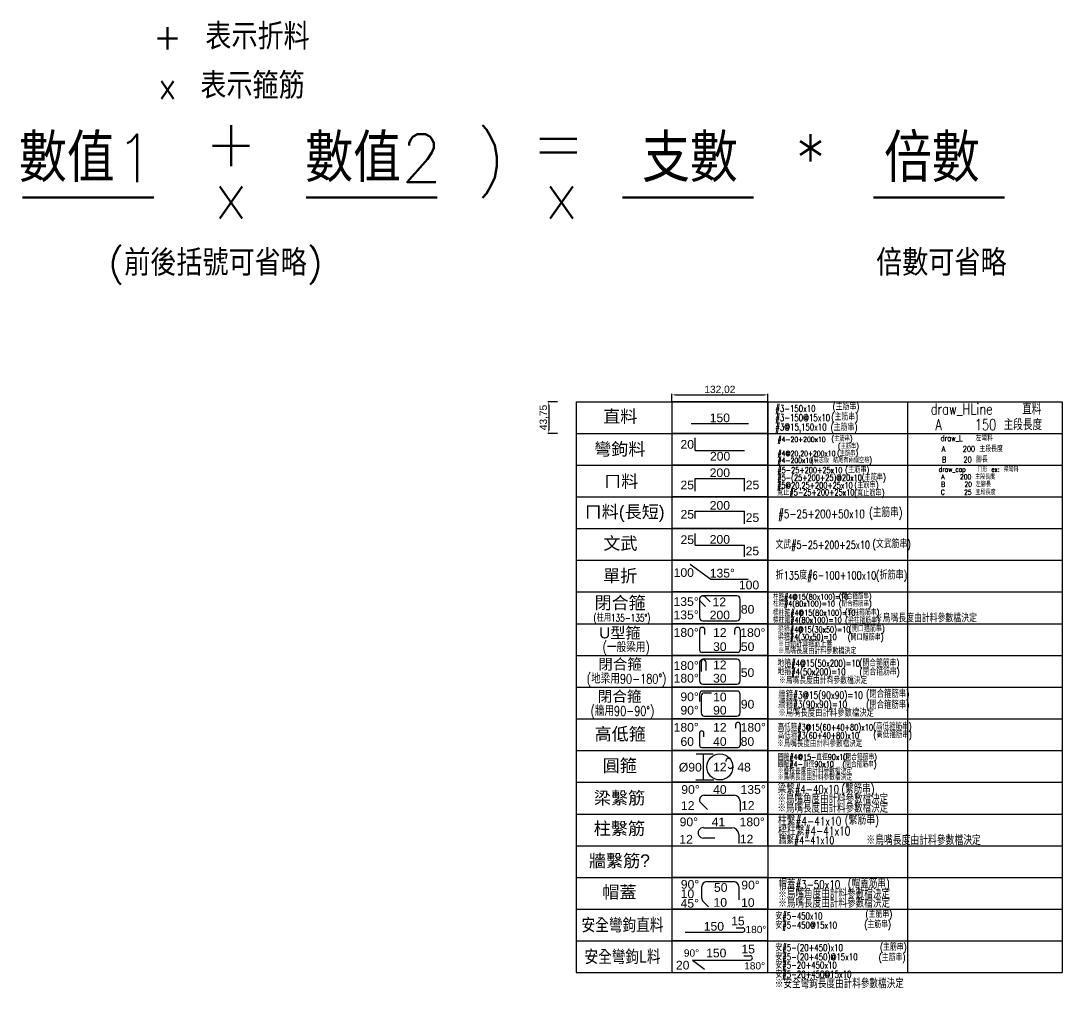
# Model space of a CAD drawing. Header units: centimetres. Extents: x 5610 to 9713, y -3338 to -105.
# Drawn here: x 7437 to 8873, y -1440 to -105 of the extents above; entities that cross this region are included whole.
import ezdxf
from ezdxf.enums import TextEntityAlignment as Align

# ---------------------------------------------------------------- set-up
doc = ezdxf.new("R2010")
doc.units = ezdxf.units.CM
for name, color, linetype in [('-取料', 31, 'Continuous'), ('1', 1, 'Continuous'), ('備註', 3, 'Continuous')]:
    doc.layers.add(name, color=color, linetype=linetype)
doc.styles.get("Standard").update_dxf_attribs({"font": 'arial.ttf'})
doc.styles.add('txt', font='txt.shx', dxfattribs={"height": 0.2, "bigfont": 'chineset.shx'})
doc.dimstyles.new('ISO-25', dxfattribs={"dimtxt": 2.5, "dimasz": 2.5, "dimexe": 1.25, "dimexo": 0.625, "dimtad": 1, "dimtxsty": 'Standard', "dimcen": 2.5, "dimadec": 0, "dimazin": 0, "dimtfac": 1, "dimtmove": 0, "dimatfit": 3, "dimfxl": 1, "dimarcsym": 0})

# ---------------------------------------------------------------- blocks, each defined once
blk = doc.blocks.new('*D33')
at = {"layer": '1', "color": 0, "lineweight": -2, "transparency": 16777216}
for p, q in [((8177.3, -630.7), (8163.9, -630.7)), ((8165.2, -635.7), (8165.2, -669.4)), ((8177.3, -674.4), (8163.9, -674.4))]:
    blk.add_line(p, q, dxfattribs=at)
at = {"layer": '1', "color": 0, "transparency": 16777216}
for points in [[(8164.3, -635.7), (8166, -635.7), (8165.2, -630.7)], [(8164.3, -669.4), (8166, -669.4), (8165.2, -674.4)]]:
    blk.add_solid(points, dxfattribs=at)
at = {"layer": 'Defpoints', "color": 0, "transparency": 16777216}
for p in [(8177.9, -630.7), (8165.2, -674.4), (8177.9, -674.4)]:
    blk.add_point(p, dxfattribs=at)
at = {"layer": '1', "color": 0, "transparency": 16777216, "insert": (8158.5, -652.5), "char_height": 10, "attachment_point": 5, "rotation": 90}
blk.add_mtext('43,75', dxfattribs=at)
blk = doc.blocks.new('*D34')
at = {"layer": '1', "color": 0, "lineweight": -2, "transparency": 16777216}
for p, q in [((8335.1, -630.6), (8335.1, -620)), ((8340.1, -621.3), (8462.2, -621.3)), ((8467.2, -630.6), (8467.2, -620))]:
    blk.add_line(p, q, dxfattribs=at)
at = {"layer": '1', "color": 0, "transparency": 16777216}
for points in [[(8340.1, -620.4), (8340.1, -622.1), (8335.1, -621.3)], [(8462.2, -620.4), (8462.2, -622.1), (8467.2, -621.3)]]:
    blk.add_solid(points, dxfattribs=at)
at = {"layer": 'Defpoints', "color": 0, "transparency": 16777216}
for p in [(8335.1, -631.2), (8467.2, -621.3), (8467.2, -631.2)]:
    blk.add_point(p, dxfattribs=at)
at = {"layer": '1', "color": 0, "transparency": 16777216, "insert": (8401.2, -614.6), "char_height": 10, "attachment_point": 5}
blk.add_mtext('132,02', dxfattribs=at)
blk = doc.blocks.new('draw_rebar_double_fold')
at = {"layer": '1', "color": 1, "lineweight": 30}
for p, q in [((0, 0), (0, 17.5)), ((0, 17.5), (68.5, 17.5)), ((68.5, 0), (68.5, 17.5))]:
    blk.add_line(p, q, dxfattribs=at)
at = {"layer": '1', "color": 2}
blk.add_attdef('B', text='', height=12, dxfattribs=at).set_placement((34.3, 19.5), align=Align.CENTER)
blk.add_attdef('A', text='', height=12, dxfattribs=at).set_placement((-1.4, 2.6), align=Align.RIGHT)
blk.add_attdef('C', (70, 2.7), '', height=12, dxfattribs=at)
blk = doc.blocks.new('draw_rebar_double_fold_uneven')
at = {"color": 1, "lineweight": 30}
for p, q in [((0, 0), (0, 10.2)), ((0, 10.2), (68.5, 10.2)), ((68.5, -7.2), (68.5, 10.2))]:
    blk.add_line(p, q, dxfattribs=at)
at = {"color": 2}
blk.add_attdef('B', text='', height=12, dxfattribs=at).set_placement((34.3, 12.2), align=Align.CENTER)
blk.add_attdef('A', text='', height=12, dxfattribs=at).set_placement((-1.3, -0.1), align=Align.RIGHT)
blk.add_attdef('C', (69.9, -4.7), '', height=12, dxfattribs=at)
blk = doc.blocks.new('draw_rebar_main')
at = {"layer": '1', "color": 1, "lineweight": 30}
blk.add_line((0, 0), (79.4, 0), dxfattribs=at)
at = {"layer": '1', "color": 2}
blk.add_attdef('A', text='', height=12, dxfattribs=at).set_placement((39.7, 2), align=Align.CENTER)
blk = doc.blocks.new('draw_rebar_single_fold')
at = {"layer": '1', "color": 1, "lineweight": 30}
for q in [(0, 17.3), (68.5, 0)]:
    blk.add_line((0, 0), q, dxfattribs=at)
at = {"layer": '1', "color": 2}
blk.add_attdef('A', text='', height=12, dxfattribs=at).set_placement((-1.4, 2.5), align=Align.RIGHT)
blk.add_attdef('B', text='', height=12, dxfattribs=at).set_placement((34.6, -13.9), align=Align.CENTER)
blk = doc.blocks.new('draw_rebar_single_fold_135')
at = {"layer": '1', "color": 1, "lineweight": 30}
for p, q in [((-28.4, 20.3), (0, 0)), ((0, 0), (51.6, 0))]:
    blk.add_line(p, q, dxfattribs=at)
at = {"color": 2}
blk.add_attdef('A', text='', height=12, dxfattribs=at).set_placement((-23.3, 2.9), align=Align.RIGHT)
blk.add_attdef('C', (-1.5, 2.1), '', height=12, dxfattribs=at)
blk.add_attdef('B', text='', height=12, dxfattribs=at).set_placement((52.7, -14.2), align=Align.CENTER)
blk = doc.blocks.new('draw_rebar_double_fold_wenwu')
at = {"layer": '1', "color": 1, "lineweight": 30}
for p, q in [((0, 0), (0, 16.1)), ((0, 0), (68.5, 0)), ((68.5, -16), (68.5, 0))]:
    blk.add_line(p, q, dxfattribs=at)
at = {"color": 2}
blk.add_attdef('A', text='', height=12, dxfattribs=at).set_placement((-1.3, 1.6), align=Align.RIGHT)
blk.add_attdef('B', text='', height=12, dxfattribs=at).set_placement((34.3, 2), align=Align.CENTER)
blk.add_attdef('C', (69.8, -14), '', height=12, dxfattribs=at)
blk = doc.blocks.new('draw_rebar_hoop_wall')
at = {"color": 1, "lineweight": 30}
for p, q in [((-3.9, 33.1), (-3.9, 23.1)), ((-1.8, 30.7), (-1.7, 7.6)), ((47.6, 37.6), (0.6, 37.6)), ((2.7, 35.2), (12.7, 35.2)), ((52.1, 7.5), (52.1, 33.1)), ((2.8, 3.1), (47.6, 3))]:
    blk.add_line(p, q, dxfattribs=at)
for centre, start, end in [((0.6, 33.1), 90, 180), ((2.7, 30.7), 90, 180), ((47.6, 33.1), 0, 90), ((2.8, 7.6), 180, 270), ((47.6, 7.5), 270, 0)]:
    blk.add_arc(centre, 4.5, start, end, dxfattribs=at)
at = {"color": 2}
for tag, p in [('D', (-5, 23.7)), ('E', (-4.9, 5.1))]:
    blk.add_attdef(tag, text='', height=12, dxfattribs=at).set_placement(p, align=Align.RIGHT)
for tag, p in [('C', (24.1, 23.4)), ('A', (24.1, 5.1))]:
    blk.add_attdef(tag, text='', height=12, dxfattribs=at).set_placement(p, align=Align.CENTER)
blk.add_attdef('B', (53, 13.4), '', height=12, dxfattribs=at)
blk = doc.blocks.new('draw_rebar_hoop_hi_low')
at = {"color": 1, "lineweight": 30}
for p, q in [((48.8, 25.6), (48.8, 30.6)), ((54.8, 30.6), (54.8, 2.1)), ((-1.2, 18.8), (-1.2, 2.1)), ((4.8, 13.8), (4.8, 18.8)), ((1.8, -0.9), (51.8, -0.9))]:
    blk.add_line(p, q, dxfattribs=at)
for centre, start, end in [((51.8, 30.6), 0, 180), ((1.8, 18.8), 0, 180), ((1.8, 2.1), 180, 270), ((51.8, 2.1), 270, 0)]:
    blk.add_arc(centre, 3, start, end, dxfattribs=at)
at = {"color": 2}
for tag, p in [('E', (-2.3, 20.7)), ('B', (-8.9, 1.1))]:
    blk.add_attdef(tag, text='', height=12, dxfattribs=at).set_placement(p, align=Align.RIGHT)
for tag, p in [('D', (26.8, 20.7)), ('A', (26.8, 1.1))]:
    blk.add_attdef(tag, text='', height=12, dxfattribs=at).set_placement(p, align=Align.CENTER)
for tag, p in [('F', (55.5, 20.7)), ('C', (55.5, 1.1))]:
    blk.add_attdef(tag, p, '', height=12, dxfattribs=at)
blk = doc.blocks.new('draw_rebar_hoop_circle')
at = {"color": 255}
for p, q in [((-32.6, 18), (-9, 18)), ((-22.9, 18), (-22.9, -18)), ((-32.9, -18), (-8.4, -18))]:
    blk.add_line(p, q, dxfattribs=at)
at = {"color": 1, "lineweight": 30}
blk.add_circle((0, 0), 18, dxfattribs=at)
at = {"layer": '1', "color": 1, "lineweight": 30}
for centre, radius, start, end in [((11.8, 8.3), 3.55, 46.0014, 192.7257), ((14.5, 1.5), 3.47, 205.9059, 357.521)]:
    blk.add_arc(centre, radius, start, end, dxfattribs=at)
at = {"color": 2}
blk.add_attdef('A', text='', height=12, dxfattribs=at).set_placement((-24.9, -6.4), align=Align.RIGHT)
blk.add_attdef('C', text='', height=12, dxfattribs=at).set_placement((0, 0), align=Align.MIDDLE)
blk.add_attdef('B', (24.1, -6.3), '', height=12, dxfattribs=at)
blk = doc.blocks.new('draw_rebar_tie_90_135')
at = {"color": 1, "lineweight": 30}
for p, q in [((6.1, 20.2), (47.4, 20.2)), ((10.6, 0.8), (0.2, 11.2)), ((55.8, 11.9), (55.8, -2.1))]:
    blk.add_line(p, q, dxfattribs=at)
for centre, radius, start, end in [((6.3, 13.6), 6.59, 92.0123, 201.8732), ((47.4, 11.9), 8.32, 0, 90)]:
    blk.add_arc(centre, radius, start, end, dxfattribs=at)
at = {"color": 2}
for tag, p in [('D', (-0.1, 22.2)), ('B', (-7.2, 0.1))]:
    blk.add_attdef(tag, text='', height=12, dxfattribs=at).set_placement(p, align=Align.RIGHT)
blk.add_attdef('A', text='', height=12, dxfattribs=at).set_placement((27.8, 22.2), align=Align.CENTER)
for tag, p in [('E', (56.3, 22.2)), ('C', (57, 0.2))]:
    blk.add_attdef(tag, p, '', height=12, dxfattribs=at)
blk = doc.blocks.new('draw_rebar_hoop_U')
at = {"color": 1, "lineweight": 30}
for p, q in [((-1.1, 29.7), (-1.1, 2.6)), ((6.3, 23.5), (6.3, 29.7)), ((47.5, 23.5), (47.5, 29.7)), ((54.9, 29.7), (54.9, 2.6)), ((51.2, -1.1), (2.6, -1.1))]:
    blk.add_line(p, q, dxfattribs=at)
for centre, start, end in [((2.6, 29.7), 0, 180), ((51.2, 29.7), 0, 180), ((2.6, 2.6), 180, 270), ((51.2, 2.6), 270, 0)]:
    blk.add_arc(centre, 3.7, start, end, dxfattribs=at)
at = {"color": 2}
blk.add_attdef('D', text='', height=12, dxfattribs=at).set_placement((-2.2, 20.3), align=Align.RIGHT)
for tag, p in [('C', (26.9, 20.3)), ('A', (26.9, 0.8))]:
    blk.add_attdef(tag, text='', height=12, dxfattribs=at).set_placement(p, align=Align.CENTER)
for tag, p in [('E', (55.1, 20.1)), ('B', (55.9, 0.8))]:
    blk.add_attdef(tag, p, '', height=12, dxfattribs=at)
blk = doc.blocks.new('draw_rebar_hoop_ground')
at = {"color": 1, "lineweight": 30}
for p, q in [((50.2, 33), (5.5, 33.2)), ((-1.3, 27.5), (-1.3, 3.2)), ((1, 28.6), (1, 16.2)), ((7.7, 17.5), (7.7, 27.5)), ((54.7, 3.2), (54.7, 28.5)), ((3.1, -1.3), (50.2, -1.3))]:
    blk.add_line(p, q, dxfattribs=at)
for centre, radius, start, end in [((3.2, 28), 4.53, 353.3773, 186.6227), ((5.5, 28.7), 4.52, 90.2606, 181.0243), ((50.2, 28.5), 4.5, 0, 90), ((3.2, 3.2), 4.5, 180, 270), ((50.2, 3.2), 4.5, 270, 0)]:
    blk.add_arc(centre, radius, start, end, dxfattribs=at)
at = {"color": 2}
for tag, p in [('D', (-2.4, 18.2)), ('E', (-2.4, 0.7))]:
    blk.add_attdef(tag, text='', height=12, dxfattribs=at).set_placement(p, align=Align.RIGHT)
for tag, p in [('C', (26.7, 19.1)), ('A', (26.7, 0.7))]:
    blk.add_attdef(tag, text='', height=12, dxfattribs=at).set_placement(p, align=Align.CENTER)
blk.add_attdef('B', (55.6, 8.5), '', height=12, dxfattribs=at)
blk = doc.blocks.new('draw_rebar_hoop_column')
at = {"color": 1, "lineweight": 30}
for p, q in [((50.2, 33.1), (3.5, 33.1)), ((13.4, 24.8), (6.3, 31.8)), ((-1.3, 28.6), (-1.2, 3)), ((0, 25.5), (7.1, 18.4)), ((54.7, 3.2), (54.7, 28.6)), ((3.2, -1.3), (50.2, -1.3))]:
    blk.add_line(p, q, dxfattribs=at)
for centre, radius, start, end in [((3.2, 28.6), 4.5, 45, 180), ((3.2, 28.6), 4.5, 90, 225), ((50.2, 28.6), 4.5, 0, 90), ((3.1, 3), 4.31, 177.3984, 271.0773), ((50.2, 3.2), 4.5, 270, 0)]:
    blk.add_arc(centre, radius, start, end, dxfattribs=at)
at = {"color": 2}
for tag, p in [('D', (-2.5, 19.3)), ('E', (-2.5, 1))]:
    blk.add_attdef(tag, text='', height=12, dxfattribs=at).set_placement(p, align=Align.RIGHT)
for tag, p in [('C', (26, 18.9)), ('A', (26.7, 0.8))]:
    blk.add_attdef(tag, text='', height=12, dxfattribs=at).set_placement(p, align=Align.CENTER)
blk.add_attdef('B', (55.7, 8.7), '', height=12, dxfattribs=at)
blk = doc.blocks.new('draw_rebar_tie_90_180')
at = {"color": 1, "lineweight": 30}
for p, q in [((7.6, 14.3), (46.8, 14.3)), ((23.2, 0), (7.6, 0)), ((56.1, 5.3), (56.1, -7.7))]:
    blk.add_line(p, q, dxfattribs=at)
for centre, radius, start, end in [((7.2, 7.2), 7.16, 86.9929, 273.0071), ((46.6, 4.8), 9.47, 2.8436, 88.8225)]:
    blk.add_arc(centre, radius, start, end, dxfattribs=at)
at = {"color": 2}
for tag, p in [('D', (-0.1, 16.3)), ('B', (-7.2, -7.6))]:
    blk.add_attdef(tag, text='', height=12, dxfattribs=at).set_placement(p, align=Align.RIGHT)
blk.add_attdef('A', text='', height=12, dxfattribs=at).set_placement((28.1, 16.3), align=Align.CENTER)
for tag, p in [('E', (57.3, 16.3)), ('C', (57.6, -7.4))]:
    blk.add_attdef(tag, p, '', height=12, dxfattribs=at)
blk = doc.blocks.new('draw_rebar_tie_cap')
at = {"color": 1, "lineweight": 30}
for p, q in [((-1, 34.8), (36.3, 34.8)), ((-7.9, 12.2), (-7.9, 27.9)), ((43.2, 27.9), (43.2, 9.8)), ((1.5, 0), (-5.8, 7.3))]:
    blk.add_line(p, q, dxfattribs=at)
for centre, start, end in [((-1, 27.9), 90, 180), ((36.3, 27.9), 0, 90), ((-1, 12.2), 180, 225)]:
    blk.add_arc(centre, 6.9, start, end, dxfattribs=at)
at = {"color": 2}
for tag, p in [('E', (-11.4, 25.1)), ('F', (-11.7, -1.1))]:
    blk.add_attdef(tag, text='', height=12, dxfattribs=at).set_placement(p, align=Align.RIGHT)
for tag, p in [('A', (18.3, 20.7)), ('B', (-27.6, 12.1)), ('C', (17.7, 0.1))]:
    blk.add_attdef(tag, text='', height=12, dxfattribs=at).set_placement(p, align=Align.CENTER)
for tag, p in [('G', (46.7, 24.1)), ('D', (46.4, -0.1))]:
    blk.add_attdef(tag, p, '', height=12, dxfattribs=at)
blk = doc.blocks.new('draw_rebar_main_90_180')
at = {"color": 1, "lineweight": 30}
blk.add_line((70.6, 6), (79.4, 6), dxfattribs=at)
blk.add_arc((79.4, 3), 3, 270, 90, dxfattribs=at)
at = {"layer": '1', "color": 1, "lineweight": 30}
for q in [(79.4, 0), (16.5, -12.4)]:
    blk.add_line((0, 0), q, dxfattribs=at)
at = {"layer": '1', "color": 2}
for tag, height, p in [('90°', 10, (-1.5, 4.8)), ('B', 12, (32.6, 3.8)), ('C', 12, (76.6, 9.2)), ('A', 12, (-13.7, -13)), ('180°', 10, (85.6, -12.9))]:
    blk.add_attdef(tag, text='', height=height, dxfattribs=at).set_placement(p, align=Align.CENTER)
blk = doc.blocks.new('draw_rebar_main_180')
at = {"color": 1, "lineweight": 30}
blk.add_line((70.6, 6), (79.4, 6), dxfattribs=at)
blk.add_arc((79.4, 3), 3, 270, 90, dxfattribs=at)
at = {"layer": '1', "color": 1, "lineweight": 30}
blk.add_line((0, 0), (79.4, 0), dxfattribs=at)
at = {"layer": '1', "color": 2}
for tag, p in [('B', (72.8, 9.2)), ('A', (39.7, 2))]:
    blk.add_attdef(tag, text='', height=12, dxfattribs=at).set_placement(p, align=Align.CENTER)
blk.add_attdef('C', (83.3, -1.4), '', height=10, dxfattribs=at)

msp = doc.modelspace()

# ---------------------------------------------------------------- linework, layer by layer
for p, q in [((8203.13, -630.67), (8873.384, -630.67)), ((8203.13, -630.67), (8203.13, -1418.17)), ((8335.148, -630.67), (8335.148, -1330.67)), ((8467.165, -630.67), (8467.165, -1330.67)), ((8659.916, -630.67), (8659.916, -1418.17)), ((8873.384, -630.67), (8873.384, -1418.17)), ((8203.13, -674.42), (8873.384, -674.42)), ((8203.13, -674.42), (8873.384, -674.42)), ((8203.13, -718.17), (8873.384, -718.17)), ((8203.13, -761.92), (8873.384, -761.92)), ((8203.13, -805.67), (8873.384, -805.67)), ((8203.13, -849.42), (8873.384, -849.42)), ((8203.13, -893.17), (8873.384, -893.17)), ((8203.13, -936.92), (8873.384, -936.92)), ((8203.13, -980.67), (8873.384, -980.67)), ((8203.13, -1024.42), (8873.384, -1024.42)), ((8203.13, -1068.17), (8873.384, -1068.17)), ((8203.13, -1111.92), (8873.384, -1111.92)), ((8203.13, -1111.92), (8873.199, -1111.92)), ((8203.13, -1111.93), (8873.384, -1111.93)), ((8203.13, -1111.932), (8873.384, -1111.932)), ((8203.13, -1155.67), (8873.384, -1155.67)), ((8203.13, -1199.42), (8873.384, -1199.42)), ((8203.13, -1243.17), (8873.384, -1243.17)), ((8203.13, -1286.92), (8873.384, -1286.92)), ((8203.13, -1330.67), (8873.384, -1330.67)), ((8203.13, -1374.42), (8873.384, -1374.42)), ((8203.13, -1418.17), (8873.384, -1418.17))]:
    msp.add_line(p, q)
for points in [[(8335.148, -630.67), (8335.148, -674.42), (8467.165, -674.42), (8467.165, -630.67), (8335.148, -630.67)], [(8335.148, -674.42), (8335.148, -718.17), (8467.165, -718.17), (8467.165, -674.42), (8335.148, -674.42)], [(8335.148, -718.17), (8335.148, -761.92), (8467.165, -761.92), (8467.165, -718.17), (8335.148, -718.17)], [(8335.148, -761.92), (8335.148, -805.67), (8467.165, -805.67), (8467.165, -761.92), (8335.148, -761.92)], [(8335.148, -805.67), (8335.148, -849.42), (8467.165, -849.42), (8467.165, -805.67), (8335.148, -805.67)], [(8335.148, -849.42), (8335.148, -893.17), (8467.165, -893.17), (8467.165, -849.42), (8335.148, -849.42)], [(8335.148, -893.17), (8335.148, -936.92), (8467.165, -936.92), (8467.165, -893.17), (8335.148, -893.17)], [(8335.148, -936.92), (8335.148, -980.67), (8467.165, -980.67), (8467.165, -936.92), (8335.148, -936.92)], [(8335.148, -980.67), (8335.148, -1024.42), (8467.165, -1024.42), (8467.165, -980.67), (8335.148, -980.67)], [(8335.148, -1024.42), (8335.148, -1068.17), (8467.165, -1068.17), (8467.165, -1024.42), (8335.148, -1024.42)], [(8335.148, -1068.182), (8335.148, -1111.932), (8467.165, -1111.932), (8467.165, -1068.182), (8335.148, -1068.182)], [(8335.148, -1111.92), (8335.148, -1155.67), (8467.165, -1155.67), (8467.165, -1111.92), (8335.148, -1111.92)], [(8335.148, -1155.67), (8335.148, -1199.42), (8467.165, -1199.42), (8467.165, -1155.67), (8335.148, -1155.67)], [(8335.148, -1199.42), (8335.148, -1243.17), (8467.165, -1243.17), (8467.165, -1199.42), (8335.148, -1199.42)], [(8335.148, -1286.92), (8335.148, -1330.67), (8467.165, -1330.67), (8467.165, -1286.92), (8335.148, -1286.92)], [(8335.148, -1330.67), (8335.148, -1374.42), (8467.165, -1374.42), (8467.165, -1330.67), (8335.148, -1330.67)], [(8335.148, -1374.42), (8335.148, -1418.17), (8467.165, -1418.17), (8467.165, -1374.42), (8335.148, -1374.42)]]:
    msp.add_lwpolyline(points)

# ---------------------------------------------------------------- block references
for name, p, values in [('draw_rebar_main', (8361.462, -660.985), {'A': '150'}), ('draw_rebar_single_fold', (8366.903, -698.022), {'A': '20', 'B': '200'}), ('draw_rebar_double_fold', (8366.903, -754.163), {'A': '25', 'B': '200', 'C': '25'}), ('draw_rebar_double_fold_uneven', (8366.903, -791.907), {'A': '25', 'B': '200', 'C': '25'}), ('draw_rebar_double_fold_wenwu', (8366.903, -828.611), {'A': '25', 'B': '200', 'C': '25'}), ('draw_rebar_single_fold_135', (8388.744, -875.289), {'A': '100', 'B': '100', 'C': '135%%d'}), ('draw_rebar_hoop_column', (8374.432, -931.727), {'A': '200', 'B': '80', 'C': '12', 'D': '135%%D', 'E': '135%%D'}), ('draw_rebar_hoop_U', (8374.257, -975.342), {'A': '30', 'B': '50', 'C': '12', 'D': '180%%D', 'E': '180%%D'}), ('draw_rebar_hoop_ground', (8374.449, -1018.816), {'A': '30', 'B': '50', 'C': '12', 'D': '180%%D', 'E': '180%%D'}), ('draw_rebar_hoop_wall', (8377.102, -1067.395), {'A': '90', 'B': '90', 'C': '10', 'D': '90%%D', 'E': '90%%D'}), ('draw_rebar_hoop_hi_low', (8374.379, -1106.559), {'A': '40', 'B': '60', 'C': '80', 'D': '12', 'E': '180%%D', 'F': '180%%D'}), ('draw_rebar_hoop_circle', (8401.157, -1134.487), {'A': '%%C90', 'B': '48', 'C': '12'}), ('draw_rebar_tie_90_135', (8373.405, -1193.813), {'A': '40', 'B': '12', 'C': '12', 'D': '90%%D', 'E': '135%%D'}), ('draw_rebar_tie_90_180', (8371.124, -1232.587), {'A': '41', 'B': '12', 'C': '12', 'D': '90°', 'E': '180°'}), ('draw_rebar_tie_cap', (8384.08, -1327.494), {'A': '50', 'B': '10', 'C': '10', 'D': '10', 'E': '90°', 'F': '45°', 'G': '90°'}), ('draw_rebar_main_180', (8353.274, -1362.302), {'A': '150', 'B': '15', 'C': '180°'}), ('draw_rebar_main_90_180', (8363.606, -1400.931), {'A': '20', 'B': '150', 'C': '15', '90°': '90%%d', '180°': '180%%d'})]:
    msp.add_blockref(name, p).add_auto_attribs(values)

# ---------------------------------------------------------------- texts
at = {"layer": '-取料', "lineweight": 25, "style": 'txt', "width": 0.75}
for s, height, p in [('draw_HLine   直料', 15.35088, (8692.029, -640.731)), ('#3-150x10', 9.3718, (8477.701, -640.117)), ('#3-150@15x10', 9.37179, (8477.701, -652.765)), ('#3@15,150x10', 9.37179, (8477.701, -665.684)), ('A    150 主段長度', 15.35088, (8698.549, -662.344)), ('#4-20+200x10', 7.07873, (8480.774, -682.712)), ('draw_L   左彎料', 7.98566, (8705.799, -680.927)), ('#4@20,20+200x10', 7.07873, (8480.774, -702.104)), ('A    200 主段長度', 7.98566, (8707.32, -695.85)), ('#4-200x10  ', 7.07873, (8480.774, -711.657)), ('B    20 腳長', 7.9857, (8707.483, -710.504)), ('#5-25+200+25x10', 8.36695, (8480.447, -725.068)), ('#5-(25+200+25)@20x10', 8.36695, (8480.447, -735.546)), ('draw_cap   ㄇ形 ex: 梁彎料', 6.8526, (8703.111, -724.062)), ('A    200 主段長度', 6.8526, (8706.517, -734.315)), ('#5@20,25+200+25x10', 8.36695, (8480.186, -746.025)), ('B     20 左腳長', 6.8526, (8706.517, -744.602)), ('寬止#5-25+200+25x10', 8.36695, (8480.186, -755.806)), ('C     25 主段長度', 6.8526, (8706.055, -755.499)), ('#5-25+200+50x10', 11.75894, (8481.64, -785.505)), ('文武#5-25+200+25x10', 10.69239, (8477.971, -828.168)), ('折135度#6-100+100x10', 10.98489, (8478.227, -870.263)), ('安#5-450x10', 9.3718, (8477.701, -1340.117)), ('安#5-450@15x10', 9.37179, (8477.701, -1352.765)), ('安#5-(20+450)x10', 9.37179, (8477.701, -1383.867)), ('安#5-(20+450)@15x10', 9.37179, (8477.701, -1396.515)), ('安#5-20+450x10', 9.37179, (8477.701, -1407.887)), ('安#5-20+450@15x10', 9.37179, (8477.701, -1420.534))]:
    msp.add_text(s, height=height, dxfattribs=at).set_placement(p, align=Align.MIDDLE_LEFT)
at = {"layer": '-取料', "style": 'txt', "width": 0.75}
for s, height, p in [('柱箍#4@15(80x100)=10', 7.42631, (8474.669, -899.876)), ('柱箍#4(80x100)=10', 7.42631, (8474.669, -909.272)), ('樑柱箍#4@15(80x100)=10', 7.88349, (8474.332, -921.853)), ('樑柱箍#4(80x100)=10', 7.88349, (8474.332, -931.826)), ('梁箍#4@15(30x50)=10', 8.20636, (8481.17, -944.872)), ('梁箍#4(30x50)=10', 8.20636, (8481.17, -955.254)), ('地箍#4@15(50x200)=10', 9.2693, (8480.748, -991.533)), ('地箍#4(50x200)=10', 9.2693, (8480.748, -1003.26)), ('牆箍#3@15(90x90)=10', 10.01453, (8481.831, -1035.487)), ('牆箍#3(90x90)=10', 10.01453, (8481.831, -1048.157)), ('高低箍#3@15(60+40+80)x10', 8.91166, (8480.868, -1079.878)), ('高低箍#3(60+40+80)x10', 8.91166, (8480.868, -1091.152)), ('圓箍#4@15-直徑90x10', 7.7769, (8481.395, -1120.726)), ('圓箍#4-直徑90x10', 7.7769, (8481.395, -1130.565)), ('梁繫#4-40x10', 11.5961, (8481.021, -1165.256)), ('柱繫#4-41x10', 12.0005, (8481.222, -1209.217)), ('樑柱繫#4-41x10', 12.00055, (8481.572, -1222.827)), ('牆繫#4-41x10', 10.5355, (8482.144, -1235.55)), ('帽蓋#3-50x10', 11.7148, (8481.782, -1296.752))]:
    msp.add_text(s, height=height, dxfattribs=at).set_placement(p, align=Align.MIDDLE_LEFT)
at = {"layer": '1', "color": 3, "style": 'txt'}
for s, p in [('+ 表示折料', (7727.29, -127.072)), ('x 表示箍筋', (7727.29, -194.697)), ('(前後括號可省略)', (7705.475, -439.017)), ('倍數可省略', (8706.753, -439.017))]:
    msp.add_text(s, height=36, dxfattribs=at).set_placement(p, align=Align.MIDDLE_CENTER)
at = {"layer": '1', "color": 7, "style": 'txt'}
for s, p in [('數值1', (7528.757, -294.694)), ('數值2', (7923.597, -294.694)), (')', (8084.958, -294.694)), ('支數', (8359.884, -294.694)), ('倍數', (8693.643, -294.694))]:
    msp.add_text(s, height=66, dxfattribs=at).set_placement(p, align=Align.MIDDLE_CENTER)
at = {"layer": '1', "color": 1, "lineweight": 30, "style": 'txt'}
for s, p in [('+', (7726.853, -272.879)), ('=', (8178.323, -272.879)), ('*', (8526.218, -294.694)), ('x', (7726.853, -344.867)), ('x', (8182.773, -344.867))]:
    msp.add_text(s, height=66, dxfattribs=at).set_placement(p, align=Align.MIDDLE_CENTER)
at = {"layer": '1', "color": 251, "style": 'txt'}
for p in [(7529.652, -309.964), (7920.914, -309.964), (8357.201, -309.964), (8703.438, -309.964)]:
    msp.add_text('____', height=66, dxfattribs=at).set_placement(p, align=Align.MIDDLE_CENTER)
at = {"layer": '1', "color": 2}
for s, height, p in [('直料', 17.2697, (8263.832, -650.99)), ('彎鉤料', 17.2697, (8263.235, -695.987)), ('ㄇ料', 17.2697, (8265.235, -740.426)), ('ㄇ料(長短)', 17.2697, (8269.827, -782.596)), ('文武', 17.2697, (8264.013, -826.048)), ('單折', 17.2697, (8263.618, -870.869)), ('閉合箍', 17.2697, (8263.621, -908.04)), ('U型箍', 15.2952, (8263.265, -949.547)), ('閉合箍', 14.7436, (8263.514, -992.676)), ('閉合箍', 14.7194, (8262.865, -1037.083)), ('高低箍', 17.2697, (8263.76, -1089.012)), ('圓箍', 17.2697, (8263.159, -1132.488)), ('梁繫筋', 17.2697, (8262.836, -1177.218)), ('柱繫筋', 17.2697, (8262.574, -1219.39)), ('牆繫筋?', 17.2697, (8262.671, -1263.818)), ('帽蓋', 17.2697, (8262.58, -1307.018))]:
    msp.add_text(s, height=height, dxfattribs=at).set_placement(p, align=Align.MIDDLE_CENTER)
at = {"layer": '1', "color": 2, "width": 0.8}
for s, p in [('安全彎鉤直料', (8266.938, -1352.237)), ('安全彎鉤L料', (8266.938, -1395.987))]:
    msp.add_text(s, height=17.2697, dxfattribs=at).set_placement(p, align=Align.MIDDLE_CENTER)
at = {"layer": '備註', "lineweight": 25, "style": 'txt', "width": 0.75}
for s, height, p in [('(主筋串)', 9.3718, (8556.785, -637.542)), ('(主筋串)', 9.3718, (8555.109, -651.783)), ('(主筋串)', 9.3718, (8554.062, -666.024)), ('(主筋串)', 7.0787, (8555.219, -681.64)), ('(主筋串)', 7.0787, (8564.078, -691.922)), ('(主筋串)', 7.0787, (8562.97, -701.73)), ('(展志版 結尾有兩個空格)', 7.07873, (8526.556, -711.19)), ('(主筋串)', 8.3669, (8574.05, -724.451)), ('(主筋串)', 8.3669, (8596.823, -734.996)), ('(主筋串)', 8.3669, (8586.726, -745.654)), ('(寬止筋串)', 8.3669, (8586.502, -756.424)), ('(主筋串)', 11.7589, (8606.918, -783.683)), ('(文武筋串)', 10.6924, (8611.734, -827.07)), ('(折筋串)', 10.9849, (8616.467, -870.118)), ('(閉合箍筋串)', 7.4263, (8565.127, -899.033)), ('(閉合箍筋串)', 7.4263, (8565.293, -909.322)), ('(梁柱箍筋串)', 7.8835, (8573.472, -921.428)), ('(柱用135-135°)', 9.82895, (8226.785, -928.847)), ('(梁柱箍筋串)', 7.8835, (8574.059, -932.292)), ('※鳥嘴長度由計料參數檔決定', 10.71436, (8614.723, -929.429)), ('(開口箍筋串)', 8.2064, (8579.285, -943.755)), ('(一般梁用)', 13.5958, (8239.328, -969.26)), ('※自動計算箍筋上蓋', 8.2064, (8481.427, -964.898)), ('(開口箍筋串)', 8.2064, (8577.646, -955.613)), ('※鳥嘴長度由計料參數檔決定', 8.20636, (8481.517, -974.484)), ('(閉合箍筋串)', 9.2693, (8593.656, -991.377)), ('(地梁用90-180°)', 13.10542, (8217.627, -1012.857)), ('(閉合箍筋串)', 9.2693, (8593.863, -1003.391)), ('※鳥嘴長度由計料參數檔決定', 9.2693, (8482.683, -1015.257)), ('(閉合箍筋串)', 10.0145, (8602.921, -1033.979)), ('(牆用90-90°)', 13.0839, (8222.863, -1057.284)), ('(閉合箍筋串)', 10.0145, (8602.921, -1048.899)), ('※鳥嘴長度由計料參數檔決定', 10.01453, (8481.906, -1060.144)), ('(高低箍筋串)', 8.9117, (8612.521, -1078.67)), ('(高低箍筋串)', 8.9117, (8612.853, -1089.955)), ('※鳥嘴長度由計料參數檔決定', 8.91166, (8480.29, -1102.359)), ('(閉合箍筋串)', 7.7769, (8570.749, -1120.947)), ('(閉合箍筋串)', 7.7769, (8570.169, -1131.085)), ('※疊接長度由計料參數檔決定', 7.7769, (8481.071, -1139.994)), ('※鳥嘴長度由計料參數檔決定', 7.7769, (8481.137, -1148.986)), ('(繫筋串)', 11.5961, (8568.831, -1164.986)), ('※鳥嘴角度由計料參數檔決定', 11.59607, (8480.658, -1178.898)), ('※鳥嘴長度由計料參數檔決定', 11.59607, (8480.658, -1191.612)), ('(繫筋串)', 12.0005, (8573.436, -1207.777)), ('※鳥嘴長度由計料參數檔決定', 12.0005, (8603.234, -1236.008)), ('(帽蓋筋串)', 11.7148, (8577.559, -1295.526)), ('※鳥嘴角度由計料參數檔決定', 11.71477, (8481.679, -1309.786)), ('※鳥嘴長度由計料參數檔決定', 11.71477, (8481.679, -1322.631)), ('(主筋串)', 9.3718, (8602.104, -1337.542)), ('(主筋串)', 9.3718, (8600.429, -1351.783)), ('(主筋串)', 9.3718, (8621.994, -1383.059)), ('(主筋串)', 9.3718, (8620.319, -1397.3)), ('※安全彎鉤長度由計料參數檔決定', 11.71477, (8477.006, -1433.742))]:
    msp.add_text(s, height=height, dxfattribs=at).set_placement(p, align=Align.MIDDLE_LEFT)

# ---------------------------------------------------------------- dimensions: what is measured, and where the dimension line sits
at = {"layer": '1'}
dim = msp.add_linear_dim(base=(8467.165, -621.269), p1=(8335.148, -631.197), p2=(8467.165, -631.197), dimstyle='ISO-25', override={"dimtxt": 10, "dimasz": 5}, dxfattribs=at)
dim.commit()
dim.dimension.update_dxf_attribs({"geometry": '*D34', "text_midpoint": (8401.157, -614.634)})
dim = msp.add_linear_dim(base=(8165.161, -674.42), p1=(8177.926, -630.67), p2=(8177.926, -674.42), angle=90, dimstyle='ISO-25', override={"dimtxt": 10, "dimasz": 5}, dxfattribs=at)
dim.commit()
dim.dimension.update_dxf_attribs({"geometry": '*D33', "text_midpoint": (8165.161, -652.545), "dimtype": 160})

doc.saveas('drawing.dxf')
